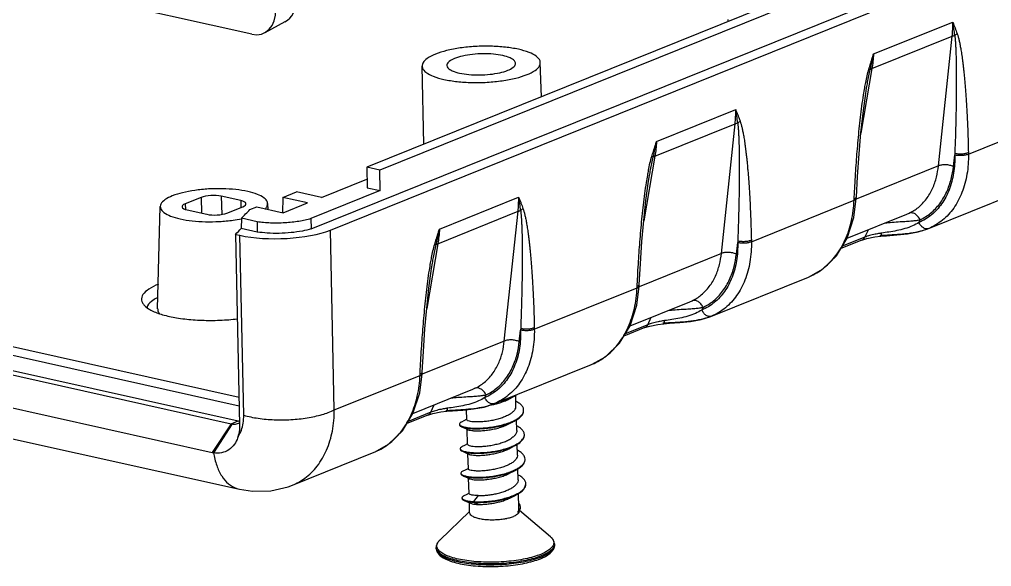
# Model space of a CAD drawing. Header units: millimetres. Extents: x 2827 to 3145, y 1044 to 1251.
# Drawn here: x 2980.62 to 3020.41, y 1043.85 to 1066.26 of the extents above; entities that cross this region are included whole.
import ezdxf

# ---------------------------------------------------------------- set-up
doc = ezdxf.new("R2010")
doc.units = ezdxf.units.MM

# ---------------------------------------------------------------- blocks, each defined once
blk = doc.blocks.new('A$C31B311B6')
at = {"color": 7, "linetype": 'Continuous'}
for p, q in [((104.722, 38.056), (56.464, 18.58)), ((53.886, 15.711), (108.61, 37.797)), ((54.773, 15.656), (109.042, 37.558)), ((105.325, 37.921), (57.067, 18.445)), ((51.121, 24.766), (4.445, 35.178)), ((52.66, 25.34), (51.718, 24.838)), ((80.038, 23.851), (83.722, 25.338)), ((79.963, 23.169), (83.697, 24.676)), ((83.055, 18.638), (83.697, 24.676)), ((59.127, 19.655), (59.041, 23.288)), ((64.594, 21.861), (64.538, 23.449)), ((79.963, 23.169), (79.447, 20.158)), ((69.943, 19.777), (73.626, 21.263)), ((84.451, 19.187), (89.231, 21.117)), ((69.867, 19.095), (73.601, 20.602)), ((72.959, 14.564), (73.601, 20.602)), ((69.867, 19.095), (69.351, 16.084)), ((83.752, 18.611), (83.814, 19.153)), ((84.449, 19.258), (84.451, 19.187)), ((56.464, 18.58), (56.479, 17.628)), ((57.067, 18.445), (56.464, 18.58)), ((83.055, 18.638), (79.232, 17.096)), ((57.096, 17.49), (57.067, 18.445)), ((54.355, 17.172), (56.473, 18.027)), ((7.744, 17.42), (50.526, 7.877)), ((49.694, 17.231), (49.721, 16.386)), ((50.603, 17.028), (49.694, 17.231)), ((52.56, 17.177), (53.191, 17.432)), ((54.355, 17.172), (53.191, 17.432)), ((57.096, 17.49), (53.869, 16.188)), ((56.479, 17.628), (57.096, 17.49)), ((59.847, 15.702), (63.531, 17.189)), ((79.139, 17.115), (79.143, 17.199)), ((79.236, 17.121), (79.239, 17.194)), ((82.563, 15.711), (87.105, 17.544)), ((50.535, 7.461), (7.083, 17.153)), ((46.739, 11.987), (46.861, 16.751)), ((48.76, 17.176), (48.021, 16.878)), ((48.021, 16.878), (48.035, 16.62)), ((48.76, 17.176), (48.783, 16.445)), ((49.959, 16.446), (50.698, 16.744)), ((50.603, 17.028), (50.604, 16.706)), ((51.031, 16.609), (51.346, 16.736)), ((51.346, 16.736), (52.571, 16.463)), ((51.882, 16.617), (51.858, 16.897)), ((52.56, 17.177), (52.549, 16.464)), ((53.707, 16.922), (52.56, 17.177)), ((52.571, 16.463), (53.707, 16.922)), ((74.355, 15.113), (79.135, 17.042)), ((79.122, 16.233), (79.236, 17.121)), ((79.135, 17.042), (79.139, 17.115)), ((5.721, 16.555), (50.159, 6.643)), ((6.049, 16.687), (50.486, 6.775)), ((48.117, 16.594), (49.025, 16.392)), ((59.772, 15.021), (63.506, 16.528)), ((62.864, 10.49), (63.506, 16.528)), ((78.807, 15.274), (81.586, 16.395)), ((81.586, 16.395), (81.691, 16.441)), ((50.633, 16.205), (50.631, 15.731)), ((51.365, 16.042), (50.633, 16.205)), ((51.365, 16.042), (51.376, 15.565)), ((53.869, 16.188), (53.886, 15.711)), ((82.147, 16.007), (82.206, 16.134)), ((50.359, 15.456), (50.554, 6.589)), ((50.359, 15.456), (50.56, 15.411)), ((50.744, 7.039), (50.56, 15.411)), ((51.376, 15.565), (50.631, 15.731)), ((54.957, 7.284), (54.773, 15.656)), ((79.637, 15.327), (79.797, 15.673)), ((80.367, 15.371), (80.645, 15.394)), ((82.602, 15.727), (82.566, 15.712)), ((4.778, 15.231), (49.277, 5.305)), ((59.772, 15.021), (59.256, 12.009)), ((73.657, 14.536), (73.719, 15.079)), ((74.354, 15.184), (74.355, 15.113)), ((79.497, 15.192), (78.517, 14.796)), ((79.637, 15.327), (78.581, 14.901)), ((79.497, 15.192), (79.727, 15.266)), ((79.727, 15.266), (80.102, 15.34)), ((80.102, 15.34), (80.367, 15.371)), ((80.367, 15.371), (80.367, 15.371)), ((72.959, 14.564), (69.137, 13.021)), ((5.909, 13.547), (50.543, 3.591)), ((69.043, 13.04), (69.047, 13.125)), ((69.14, 13.047), (69.144, 13.12)), ((72.467, 11.637), (77.009, 13.47)), ((77.005, 13.468), (77.05, 13.487)), ((64.26, 11.039), (69.04, 12.968)), ((69.026, 12.158), (69.14, 13.047)), ((69.04, 12.968), (69.043, 13.04)), ((68.712, 11.199), (71.491, 12.321)), ((71.491, 12.321), (71.596, 12.367)), ((72.052, 11.933), (72.111, 12.06)), ((69.542, 11.253), (69.702, 11.599)), ((70.271, 11.297), (70.549, 11.32)), ((72.507, 11.653), (72.47, 11.638)), ((63.561, 10.462), (63.623, 11.005)), ((64.258, 11.109), (64.26, 11.039)), ((69.402, 11.117), (68.422, 10.722)), ((69.542, 11.253), (68.485, 10.827)), ((69.402, 11.117), (69.632, 11.191)), ((69.632, 11.191), (70.007, 11.266)), ((70.007, 11.266), (70.271, 11.297)), ((70.271, 11.297), (70.271, 11.297)), ((62.864, 10.49), (59.041, 8.947)), ((58.948, 8.966), (58.951, 9.05)), ((59.045, 8.972), (59.048, 9.045)), ((62.372, 7.562), (66.914, 9.395)), ((66.909, 9.394), (66.954, 9.412)), ((54.957, 7.284), (58.944, 8.894)), ((58.931, 8.084), (59.045, 8.972)), ((58.944, 8.894), (58.948, 8.966)), ((58.616, 7.125), (61.395, 8.247)), ((61.395, 8.247), (61.5, 8.292)), ((61.956, 7.859), (62.015, 7.985)), ((63.407, 7.463), (63.393, 7.966)), ((59.446, 7.179), (59.606, 7.525)), ((60.176, 7.223), (60.454, 7.245)), ((61.125, 6.825), (61.111, 7.298)), ((62.411, 7.579), (62.375, 7.564)), ((59.306, 7.043), (58.326, 6.647)), ((59.446, 7.179), (58.39, 6.752)), ((59.306, 7.043), (59.536, 7.117)), ((59.536, 7.117), (59.911, 7.191)), ((59.911, 7.191), (60.175, 7.223)), ((60.175, 7.223), (60.176, 7.223)), ((63.33, 6.768), (63.365, 6.786)), ((63.441, 6.321), (63.426, 6.825)), ((50.159, 6.643), (49.277, 5.305)), ((50.207, 6.634), (49.344, 5.292)), ((50.159, 6.643), (50.486, 6.775)), ((60.781, 6.622), (60.782, 6.594)), ((61.159, 5.683), (61.138, 6.387)), ((50.486, 6.056), (50.461, 5.978)), ((60.814, 5.481), (60.815, 5.452)), ((63.474, 5.18), (63.46, 5.68)), ((53.005, 3.782), (56.818, 5.321)), ((56.814, 5.319), (56.859, 5.338)), ((61.192, 4.541), (61.171, 5.245)), ((63.508, 4.038), (63.493, 4.539)), ((60.848, 4.339), (60.849, 4.31)), ((60.959, 4.239), (60.976, 4.234)), ((61.226, 3.393), (61.205, 4.103)), ((60.893, 3.192), (60.894, 3.164)), ((61.645, 3.3), (61.43, 3.019)), ((63.546, 2.735), (63.527, 3.4)), ((61.252, 2.496), (61.238, 2.964)), ((61.43, 3.019), (61.431, 2.99)), ((61.431, 2.99), (61.657, 2.887)), ((59.863, 1.229), (61.251, 2.555)), ((63.498, 2.54), (63.499, 2.511)), ((65.012, 1.38), (63.571, 2.604)), ((65.198, 0.994), (65.196, 1.049)), ((59.7, 0.832), (59.699, 0.888))]:
    blk.add_line(p, q, dxfattribs=at)
for points in [[(79.239, 17.194), (79.291, 18.156), (79.364, 19.203), (79.449, 20.178), (79.548, 21.101), (79.672, 22.011), (79.714, 22.266)], [(69.144, 13.12), (69.195, 14.082), (69.268, 15.129), (69.353, 16.103), (69.453, 17.026), (69.577, 17.937), (69.619, 18.192)], [(77.05, 13.487), (77.666, 13.836), (78.314, 14.462), (78.807, 15.274), (79.122, 16.233)], [(80.645, 15.394), (81.128, 15.429), (81.623, 15.479), (82.115, 15.569), (82.564, 15.711)], [(59.048, 9.045), (59.1, 10.007), (59.172, 11.055), (59.257, 12.029), (59.357, 12.952), (59.481, 13.862), (59.523, 14.118)], [(66.954, 9.412), (67.571, 9.762), (68.218, 10.388), (68.712, 11.199), (69.026, 12.158)], [(70.549, 11.32), (71.032, 11.354), (71.527, 11.405), (72.019, 11.495), (72.468, 11.637)], [(56.859, 5.338), (57.475, 5.687), (58.123, 6.313), (58.616, 7.125), (58.931, 8.084)], [(63.011, 7.763), (63.199, 7.86), (63.297, 7.91)], [(60.454, 7.245), (60.937, 7.28), (61.432, 7.331), (61.924, 7.42), (62.372, 7.563)], [(61.124, 6.85), (60.976, 6.774), (60.874, 6.721)], [(60.88, 6.5), (61.102, 6.403), (61.185, 6.366)], [(63.044, 6.621), (63.233, 6.718), (63.33, 6.768)], [(61.158, 5.708), (61.01, 5.632), (60.907, 5.58)], [(63.078, 5.48), (63.266, 5.577), (63.364, 5.626)], [(60.914, 5.359), (61.136, 5.261), (61.219, 5.224)], [(61.191, 4.566), (61.043, 4.49), (60.941, 4.438)], [(60.947, 4.217), (61.17, 4.119), (61.252, 4.082)], [(63.111, 4.338), (63.3, 4.435), (63.397, 4.484)], [(50.544, 3.591), (51.157, 3.499), (51.998, 3.52), (52.805, 3.707), (53.005, 3.782)], [(61.225, 3.413), (61.083, 3.339), (60.98, 3.286)], [(63.145, 3.196), (63.334, 3.293), (63.431, 3.343)], [(60.99, 3.073), (61.213, 2.976), (61.291, 2.941)]]:
    blk.add_lwpolyline(points, dxfattribs=at)
for centre, radius, start, end in [((74.823, 23.705), 9.048, 6.3998, 10.3675), ((67.086, 26.219), 13.167, 346.4242, 349.618), ((64.727, 19.631), 9.048, 6.3998, 10.3675), ((56.991, 22.144), 13.167, 346.4242, 349.618), ((54.632, 15.556), 9.048, 6.3998, 10.3675), ((4.373, 62.116), 65.175, 315.21711, 315.7152), ((4.68, 60.673), 64.274, 315.29118, 315.63584), ((46.895, 18.07), 13.167, 346.4242, 349.618), ((81.189, 10.246), 5.325, 99.3982, 101.6739), ((81.297, 9.613), 5.967, 99.1978, 99.4343), ((81.236, 3.781), 11.645, 94.2897, 94.4227), ((81.346, 9.307), 6.277, 98.5291, 99.194), ((81.332, 2.5), 12.93, 94.0307, 94.2872), ((75.862, 16.224), 2.986, 308.3508, 309.0955), ((71.093, 6.171), 5.325, 99.3982, 101.6739), ((71.202, 5.539), 5.967, 99.1978, 99.4343), ((71.141, -0.294), 11.645, 94.2897, 94.4227), ((71.251, 5.233), 6.277, 98.5291, 99.194), ((71.236, -1.574), 12.93, 94.0307, 94.2872), ((65.767, 12.15), 2.986, 308.3508, 309.0955), ((60.998, 2.097), 5.325, 99.3982, 101.6739), ((61.106, 1.465), 5.967, 99.1978, 99.4343), ((61.045, -4.368), 11.645, 94.2897, 94.4227), ((61.155, 1.159), 6.277, 98.5291, 99.194), ((61.141, -5.649), 12.93, 94.0307, 94.2872), ((61.537, 11.33), 3.876, 280.4738, 281.5003), ((61.56, 11.221), 3.766, 281.4975, 282.5396), ((63.471, 7.274), 0.292, 355.8714, 1.3973), ((62.478, 8.131), 1.229, 300.5551, 303.341), ((62.485, 8.455), 1.861, 296.6291, 297.8279), ((62.515, 8.398), 1.796, 297.8331, 298.1865), ((62.534, 8.336), 1.758, 298.1851, 298.6613), ((50.305, 7.297), 0.671, 257.4215, 261.6064), ((50.301, 7.172), 0.545, 281.4876, 292.0013), ((50.3, 7.175), 0.548, 291.9853, 297.4417), ((61.123, 7.092), 0.613, 243.8632, 247.6216), ((49.122, 6.463), 1.424, 343.4022, 347.7404), ((63.514, 6.13), 0.282, 350.9156, 1.9216), ((55.671, 8.075), 2.986, 308.3508, 309.0958), ((49.558, 6.563), 1.289, 257.4145, 260.4488), ((61.282, 6.33), 1.013, 248.5694, 249.1327), ((63.57, 4.989), 0.26, 355.9152, 2.032), ((63.589, 3.849), 0.275, 355.6089, 1.4027), ((62.528, 5.148), 1.992, 296.3632, 296.5154), ((61.22, 3.635), 0.58, 243.635, 247.7099), ((63.191, 2.725), 0.355, 347.652, 1.702), ((63.376, 2.77), 0.237, 353.6217, 1.9441), ((63.061, 2.766), 0.492, 332.6117, 337.213), ((63.086, 2.931), 0.588, 314.5771, 316.7069), ((63.196, 2.86), 0.44, 320.0188, 324.3106), ((63.214, 2.819), 0.418, 322.8854, 324.3592), ((63.241, 2.828), 0.384, 324.3213, 328.7303), ((62.452, 4.815), 2.627, 281.0316, 281.24), ((62.468, 4.736), 2.547, 281.2376, 281.9131), ((63.456, 3.227), 3.008, 290.7836, 291.9716), ((63.524, 2.886), 2.721, 291.9599, 293.4115)]:
    blk.add_arc(centre, radius, start, end, dxfattribs=at)
for centre, major_axis, ratio, start_param, end_param in [((52.018, 26.697), (-0.566, 1.393), 0.731207, -3.06622, -2.042207), ((51.076, 26.196), (-0.566, 1.393), 0.731207, 2.672921, 4.240978), ((49.275, 17.061), (0.664, 0.02), 0.306642, 0.878854, 2.449346), ((48.537, 16.763), (0.664, 0.02), 0.306458, 2.449582, 4.020074), ((50.183, 16.859), (0.664, 0.02), 0.306458, 5.591175, 7.161667), ((49.444, 16.561), (0.664, 0.02), 0.306642, -2.262739, -0.692247), ((52.449, 16.178), (2.999, 0.088), 0.307376, -2.261248, -0.693191), ((50.457, 7.726), (-0.376, 0.926), 0.732286, -3.610626, -3.527433)]:
    blk.add_ellipse(centre, major_axis=major_axis, ratio=ratio, start_param=start_param, end_param=end_param, dxfattribs=at)
for points, start_tangent, end_tangent in [([(73.263, 25.458), (73.272, 25.364)], (-0.042626, -0.999091), (0.250383, -0.968147)), ([(83.697, 24.676), (83.72, 24.999), (83.723, 25.338)], (0.102399, 0.994743), (-0.023364, 0.999727)), ([(83.722, 25.338), (83.777, 25.195), (83.83, 25.059), (83.879, 24.93), (83.924, 24.808)], (0.362154, -0.932118), (0.345355, -0.938472)), ([(83.697, 24.676), (83.751, 24.697), (83.814, 24.714)], (0.905388, 0.424584), (0.979463, 0.201624)), ([(83.924, 24.808), (83.892, 24.774), (83.855, 24.743), (83.814, 24.714)], (-0.66234, -0.749203), (-0.835007, -0.550239)), ([(83.814, 24.714), (83.821, 24.657), (83.827, 24.597), (83.834, 24.532), (83.84, 24.459), (83.845, 24.38), (83.851, 24.293), (83.856, 24.2), (83.861, 24.099), (83.866, 23.99), (83.87, 23.87), (83.874, 23.741), (83.878, 23.599), (83.881, 23.444), (83.884, 23.279), (83.886, 23.102), (83.888, 22.912), (83.888, 22.708), (83.888, 22.486), (83.887, 22.246), (83.885, 21.986), (83.882, 21.7), (83.877, 21.383), (83.871, 21.027), (83.861, 20.629), (83.85, 20.196), (83.835, 19.729), (83.817, 19.222)], (0.130949, -0.991389), (-0.037815, -0.999285)), ([(83.924, 24.808), (83.943, 24.753), (83.961, 24.695), (83.979, 24.632), (83.998, 24.562), (84.017, 24.483), (84.036, 24.398), (84.055, 24.306), (84.074, 24.206), (84.094, 24.098), (84.113, 23.979), (84.133, 23.85), (84.154, 23.708), (84.175, 23.553), (84.196, 23.387), (84.217, 23.209), (84.237, 23.018), (84.258, 22.811), (84.279, 22.587), (84.3, 22.345), (84.321, 22.08), (84.341, 21.79), (84.362, 21.467), (84.383, 21.105), (84.402, 20.698), (84.421, 20.256), (84.436, 19.778), (84.449, 19.258)], (0.34539, -0.938459), (0.020345, -0.999793)), ([(64.535, 23.449), (64.524, 23.526), (64.358, 23.736), (64.017, 23.92), (63.525, 24.067), (62.914, 24.166), (62.226, 24.211), (61.509, 24.198), (60.811, 24.129), (60.179, 24.007), (59.657, 23.842)], (-0.005836, 0.999983), (-0.927327, -0.374251)), ([(59.657, 23.842), (59.281, 23.645), (59.076, 23.429), (59.044, 23.287)], (-0.927327, -0.374251), (-0.003086, -0.999995)), ([(60.549, 23.644), (60.298, 23.504), (60.193, 23.351), (60.192, 23.32)], (-0.927327, -0.374251), (0.091271, -0.995826)), ([(63.387, 23.413), (63.335, 23.534), (63.133, 23.669), (62.799, 23.774), (62.366, 23.84), (61.877, 23.859), (61.379, 23.83), (60.922, 23.756), (60.549, 23.644)], (-0.091271, 0.995826), (-0.927327, -0.374251)), ([(79.82, 23.151), (79.858, 23.275), (79.898, 23.407), (79.942, 23.546), (79.989, 23.695), (80.038, 23.851)], (0.291498, 0.956571), (0.301851, 0.953355)), ([(80.038, 23.851), (80.01, 23.502), (79.963, 23.169)], (-0.049955, -0.998751), (-0.171926, -0.98511)), ([(59.044, 23.287), (59.055, 23.208), (59.221, 22.998), (59.562, 22.814), (60.054, 22.667), (60.665, 22.567), (61.353, 22.523), (62.07, 22.535), (62.768, 22.605), (63.4, 22.726), (63.922, 22.891)], (-0.003086, -0.999995), (0.927327, 0.374251)), ([(60.192, 23.32), (60.244, 23.2), (60.446, 23.065), (60.78, 22.959), (61.213, 22.894), (61.702, 22.875), (62.2, 22.904), (62.657, 22.978), (63.03, 23.09)], (0.091271, -0.995826), (0.927327, 0.374251)), ([(63.03, 23.09), (63.281, 23.23), (63.387, 23.382), (63.387, 23.413)], (0.927327, 0.374251), (-0.091271, 0.995826)), ([(63.922, 22.891), (64.298, 23.089), (64.504, 23.305), (64.535, 23.449)], (0.927327, 0.374251), (-0.005836, 0.999983)), ([(79.628, 22.282), (79.672, 22.521), (79.82, 23.151)], (0.17581, 0.984424), (0.306835, 0.951763)), ([(79.714, 22.266), (79.762, 22.535), (79.885, 23.128)], (0.169538, 0.985524), (0.243673, 0.969857)), ([(79.82, 23.151), (79.847, 23.142), (79.869, 23.134), (79.885, 23.128)], (0.947183, -0.320694), (0.930922, -0.365218)), ([(79.885, 23.128), (79.919, 23.151), (79.963, 23.169)], (0.754202, 0.656643), (0.947658, 0.319288)), ([(79.143, 17.199), (79.169, 17.718), (79.203, 18.281), (79.239, 18.807), (79.278, 19.31), (79.323, 19.834), (79.375, 20.37), (79.433, 20.905), (79.497, 21.425), (79.571, 21.944), (79.628, 22.282)], (0.047574, 0.998868), (0.17581, 0.984424)), ([(73.601, 20.602), (73.624, 20.925), (73.627, 21.264)], (0.102399, 0.994743), (-0.023364, 0.999727)), ([(73.626, 21.263), (73.682, 21.12), (73.734, 20.984), (73.783, 20.855), (73.829, 20.733)], (0.362154, -0.932118), (0.345355, -0.938472)), ([(73.601, 20.602), (73.656, 20.623), (73.718, 20.639)], (0.905388, 0.424584), (0.979463, 0.201624)), ([(73.829, 20.733), (73.796, 20.7), (73.759, 20.669), (73.718, 20.639)], (-0.66234, -0.749203), (-0.835007, -0.550239)), ([(73.718, 20.639), (73.726, 20.582), (73.732, 20.522), (73.738, 20.457), (73.744, 20.385), (73.75, 20.305), (73.755, 20.219), (73.761, 20.126), (73.766, 20.025), (73.77, 19.915), (73.775, 19.796), (73.779, 19.666), (73.783, 19.524), (73.786, 19.37), (73.788, 19.204), (73.791, 19.028), (73.792, 18.838), (73.793, 18.633), (73.793, 18.412), (73.792, 18.172), (73.79, 17.911), (73.787, 17.626), (73.782, 17.308), (73.775, 16.952), (73.766, 16.554), (73.754, 16.121), (73.74, 15.655), (73.722, 15.148)], (0.130949, -0.991389), (-0.037815, -0.999285)), ([(73.829, 20.733), (73.848, 20.679), (73.866, 20.621), (73.884, 20.558), (73.902, 20.487), (73.921, 20.409), (73.94, 20.324), (73.959, 20.232), (73.979, 20.132), (73.998, 20.023), (74.018, 19.905), (74.038, 19.776), (74.059, 19.634), (74.079, 19.479), (74.1, 19.313), (74.121, 19.135), (74.142, 18.944), (74.163, 18.737), (74.183, 18.513), (74.204, 18.27), (74.225, 18.006), (74.246, 17.716), (74.266, 17.393), (74.287, 17.03), (74.307, 16.624), (74.325, 16.181), (74.341, 15.703), (74.354, 15.184)], (0.34539, -0.938459), (0.020345, -0.999793)), ([(69.724, 19.077), (69.762, 19.201), (69.803, 19.332), (69.847, 19.472), (69.893, 19.62), (69.943, 19.777)], (0.291498, 0.956571), (0.301851, 0.953355)), ([(69.942, 19.776), (69.915, 19.428), (69.867, 19.095)], (-0.049955, -0.998751), (-0.171926, -0.98511)), ([(69.532, 18.207), (69.576, 18.446), (69.724, 19.077)], (0.17581, 0.984424), (0.306835, 0.951763)), ([(69.619, 18.191), (69.666, 18.46), (69.79, 19.054)], (0.169538, 0.985524), (0.243673, 0.969857)), ([(69.724, 19.077), (69.751, 19.068), (69.773, 19.06), (69.79, 19.054)], (0.947183, -0.320694), (0.930922, -0.365218)), ([(69.79, 19.054), (69.823, 19.076), (69.867, 19.095)], (0.754202, 0.656643), (0.947658, 0.319288)), ([(83.814, 19.153), (83.761, 18.303), (83.552, 17.532), (83.203, 16.874), (82.728, 16.359), (82.147, 16.007)], (0.020179, -0.999796), (-0.921153, -0.389202)), ([(84.451, 19.187), (84.383, 18.251), (84.152, 17.404), (83.765, 16.681), (83.242, 16.114), (82.602, 15.727)], (0.017226, -0.999852), (-0.921196, -0.3891)), ([(83.817, 19.222), (83.816, 19.199), (83.815, 19.176), (83.814, 19.153)], (-0.102137, -0.99477), (-0.105694, -0.994399)), ([(84.449, 19.258), (84.314, 19.214), (84.147, 19.192), (83.972, 19.195), (83.817, 19.222)], (-0.902334, -0.431037), (-0.961652, 0.274273)), ([(84.451, 19.187), (84.316, 19.143), (84.148, 19.12), (83.974, 19.123), (83.819, 19.151)], (-0.902334, -0.431037), (-0.961652, 0.274273)), ([(81.691, 16.441), (82.123, 16.713), (82.495, 17.104), (82.782, 17.591), (82.966, 18.123), (83.055, 18.638)], (0.905343, 0.424681), (0.101578, 0.994828)), ([(82.206, 16.134), (82.693, 16.441), (83.115, 16.882), (83.44, 17.432), (83.65, 18.032), (83.752, 18.611)], (0.905403, 0.424552), (0.105722, 0.994396)), ([(83.752, 18.611), (83.582, 18.667), (83.39, 18.692), (83.205, 18.682), (83.055, 18.638)], (-0.909026, 0.416739), (-0.905388, -0.424584)), ([(69.047, 13.125), (69.074, 13.644), (69.107, 14.207), (69.143, 14.733), (69.182, 15.236), (69.227, 15.76), (69.279, 16.296), (69.337, 16.831), (69.402, 17.351), (69.475, 17.869), (69.532, 18.207)], (0.047574, 0.998868), (0.17581, 0.984424)), ([(47.422, 17.244), (47.079, 17.064), (46.892, 16.867), (46.864, 16.75)], (-0.927327, -0.374251), (-0.042605, -0.999092)), ([(51.855, 16.898), (51.846, 16.956), (51.695, 17.146), (51.385, 17.314), (50.937, 17.448), (50.382, 17.538), (49.757, 17.579), (49.105, 17.567), (48.47, 17.504), (47.896, 17.394), (47.422, 17.244)], (-0.046785, 0.998905), (-0.927327, -0.374251)), ([(63.506, 16.528), (63.528, 16.851), (63.532, 17.189)], (0.102399, 0.994743), (-0.023364, 0.999727)), ([(63.531, 17.189), (63.586, 17.046), (63.639, 16.91), (63.688, 16.781), (63.733, 16.659)], (0.362154, -0.932118), (0.345355, -0.938472)), ([(79.22, 17.158), (79.237, 17.194)], (0.628774, 0.777588), (0.143964, 0.989583)), ([(46.864, 16.75), (46.874, 16.667), (47.025, 16.476), (47.334, 16.308), (47.782, 16.175), (48.338, 16.084), (48.963, 16.044), (49.615, 16.055), (50.25, 16.118), (50.637, 16.186)], (-0.042605, -0.999092), (0.978783, 0.204901)), ([(51.741, 16.638), (51.827, 16.755), (51.855, 16.898)], (0.722926, 0.690925), (-0.046785, 0.998905)), ([(77.745, 13.907), (78.285, 14.469), (78.722, 15.212), (79.009, 16.082), (79.135, 17.042)], (0.776101, 0.630609), (0.043432, 0.999056)), ([(79.135, 17.042), (79.217, 17.085), (79.234, 17.121)], (0.94982, 0.312797), (0.143561, 0.989642)), ([(79.139, 17.115), (79.22, 17.158)], (0.94982, 0.312797), (0.628774, 0.777588)), ([(63.506, 16.528), (63.56, 16.549), (63.623, 16.565)], (0.905388, 0.424584), (0.979463, 0.201624)), ([(63.733, 16.659), (63.701, 16.626), (63.664, 16.594), (63.623, 16.565)], (-0.66234, -0.749203), (-0.835007, -0.550239)), ([(63.623, 16.565), (63.63, 16.508), (63.636, 16.448), (63.643, 16.383), (63.649, 16.311), (63.654, 16.231), (63.66, 16.144), (63.665, 16.051), (63.67, 15.95), (63.675, 15.841), (63.679, 15.722), (63.683, 15.592), (63.687, 15.45), (63.69, 15.295), (63.693, 15.13), (63.695, 14.953), (63.696, 14.763), (63.697, 14.559), (63.697, 14.337), (63.696, 14.097), (63.694, 13.837), (63.691, 13.551), (63.686, 13.234), (63.679, 12.878), (63.67, 12.48), (63.659, 12.047), (63.644, 11.58), (63.626, 11.074)], (0.130949, -0.991389), (-0.037815, -0.999285)), ([(63.733, 16.659), (63.752, 16.604), (63.77, 16.547), (63.788, 16.483), (63.807, 16.413), (63.826, 16.335), (63.845, 16.25), (63.864, 16.158), (63.883, 16.058), (63.902, 15.949), (63.922, 15.831), (63.942, 15.701), (63.963, 15.559), (63.984, 15.404), (64.005, 15.238), (64.026, 15.06), (64.046, 14.869), (64.067, 14.663), (64.088, 14.439), (64.109, 14.196), (64.129, 13.932), (64.15, 13.641), (64.171, 13.319), (64.191, 12.956), (64.211, 12.55), (64.23, 12.107), (64.245, 11.629), (64.258, 11.109)], (0.34539, -0.938459), (0.020345, -0.999793)), ([(82.206, 16.134), (82.104, 16.292), (81.971, 16.405), (81.826, 16.457), (81.691, 16.441)], (-0.428544, 0.903521), (-0.926816, -0.375516)), ([(53.869, 16.188), (53.602, 16.118), (53.306, 16.061), (52.989, 16.018), (52.659, 15.991), (52.323, 15.979), (51.99, 15.984), (51.668, 16.005), (51.365, 16.042)], (-0.957388, -0.288803), (-0.988698, 0.149918)), ([(82.147, 16.007), (81.852, 15.851), (81.496, 15.721), (81.119, 15.628), (80.753, 15.565), (80.415, 15.514)], (-0.849705, -0.527259), (-0.988931, -0.148379)), ([(80.573, 15.988), (80.9, 16.022), (81.27, 16.047), (81.577, 16.067), (81.828, 16.086), (82.035, 16.108), (82.206, 16.134)], (0.992058, 0.12578), (0.985036, 0.172349)), ([(82.354, 15.762), (82.237, 15.864), (82.148, 16.007)], (-0.851272, 0.524724), (-0.410468, 0.911875)), ([(53.886, 15.711), (53.472, 15.61), (52.949, 15.536), (52.393, 15.503), (51.841, 15.516), (51.376, 15.565)], (-0.957365, -0.288882), (-0.988689, 0.149982)), ([(59.629, 15.003), (59.666, 15.126), (59.707, 15.258), (59.751, 15.398), (59.798, 15.546), (59.847, 15.702)], (0.291498, 0.956571), (0.301851, 0.953355)), ([(59.847, 15.702), (59.819, 15.354), (59.772, 15.021)], (-0.049955, -0.998751), (-0.171926, -0.98511)), ([(80.111, 15.461), (79.85, 15.397), (79.637, 15.327)], (-0.979185, -0.202969), (-0.931242, -0.364402)), ([(80.367, 15.373), (80.371, 15.373), (80.39, 15.392)], (0.993908, -0.110217), (0.407062, 0.9134)), ([(80.39, 15.392), (80.398, 15.416)], (0.407062, 0.9134), (0.268826, 0.963189)), ([(80.398, 15.416), (80.415, 15.514)], (0.268826, 0.963189), (0.089101, 0.996023)), ([(82.564, 15.712), (82.224, 15.599), (81.762, 15.505), (81.267, 15.451), (80.784, 15.42), (80.423, 15.398)], (-0.927351, -0.374193), (-0.997523, -0.070347)), ([(82.482, 15.714), (82.354, 15.762)], (-0.991463, 0.130391), (-0.851272, 0.524724)), ([(82.602, 15.727), (82.482, 15.714)], (-0.927185, -0.374604), (-0.991463, 0.130391)), ([(59.437, 14.133), (59.481, 14.372), (59.629, 15.003)], (0.17581, 0.984424), (0.306835, 0.951763)), ([(59.523, 14.117), (59.571, 14.386), (59.694, 14.979)], (0.169538, 0.985524), (0.243673, 0.969857)), ([(59.629, 15.003), (59.656, 14.993), (59.678, 14.986), (59.694, 14.979)], (0.947183, -0.320694), (0.930922, -0.365218)), ([(59.694, 14.979), (59.728, 15.002), (59.772, 15.021)], (0.754202, 0.656643), (0.947658, 0.319288)), ([(73.719, 15.079), (73.665, 14.229), (73.457, 13.458), (73.107, 12.8), (72.632, 12.284), (72.052, 11.933)], (0.020179, -0.999796), (-0.921153, -0.389202)), ([(74.355, 15.113), (74.288, 14.177), (74.056, 13.329), (73.67, 12.607), (73.146, 12.04), (72.507, 11.653)], (0.017226, -0.999852), (-0.921196, -0.3891)), ([(73.722, 15.148), (73.721, 15.125), (73.72, 15.101), (73.719, 15.079)], (-0.102137, -0.99477), (-0.105694, -0.994399)), ([(74.354, 15.184), (74.219, 15.139), (74.051, 15.117), (73.877, 15.12), (73.722, 15.148)], (-0.902334, -0.431037), (-0.961652, 0.274273)), ([(74.355, 15.113), (74.22, 15.068), (74.053, 15.046), (73.878, 15.049), (73.723, 15.077)], (-0.902334, -0.431037), (-0.961652, 0.274273)), ([(79.497, 15.192), (79.563, 15.231), (79.637, 15.327)], (0.925929, 0.377698), (0.442041, 0.896995)), ([(71.596, 12.367), (72.027, 12.639), (72.4, 13.03), (72.686, 13.516), (72.87, 14.049), (72.959, 14.564)], (0.905343, 0.424681), (0.101578, 0.994828)), ([(72.111, 12.06), (72.597, 12.367), (73.019, 12.808), (73.344, 13.357), (73.554, 13.957), (73.657, 14.536)], (0.905403, 0.424552), (0.105722, 0.994396)), ([(73.657, 14.536), (73.486, 14.592), (73.294, 14.617), (73.109, 14.607), (72.959, 14.564)], (-0.909026, 0.416739), (-0.905388, -0.424584)), ([(58.951, 9.05), (58.978, 9.57), (59.012, 10.132), (59.048, 10.658), (59.087, 11.161), (59.132, 11.685), (59.183, 12.222), (59.242, 12.757), (59.306, 13.276), (59.38, 13.795), (59.437, 14.133)], (0.047574, 0.998868), (0.17581, 0.984424)), ([(77.047, 13.485), (77.715, 13.882)], (0.921434, 0.388534), (0.784232, 0.620468)), ([(46.772, 13.135), (46.323, 12.904), (46.056, 12.651), (45.99, 12.392), (46.032, 12.267)], (-0.927327, -0.374251), (0.476955, -0.878928)), ([(69.125, 13.084), (69.141, 13.12)], (0.628774, 0.777588), (0.143964, 0.989583)), ([(67.65, 9.832), (68.19, 10.395), (68.626, 11.138), (68.914, 12.008), (69.04, 12.968)], (0.776101, 0.630609), (0.043432, 0.999056)), ([(69.04, 12.967), (69.121, 13.011), (69.138, 13.047)], (0.94982, 0.312797), (0.143561, 0.989642)), ([(69.043, 13.04), (69.125, 13.084)], (0.94982, 0.312797), (0.628774, 0.777588)), ([(46.032, 12.267), (46.127, 12.139), (46.377, 11.954)], (0.476955, -0.878928), (0.874983, -0.484153)), ([(46.746, 12.519), (46.52, 12.384), (46.275, 12.127), (46.248, 12.047)], (-0.889949, -0.456061), (-0.220273, -0.975438)), ([(72.111, 12.06), (72.008, 12.217), (71.875, 12.33), (71.731, 12.383), (71.596, 12.367)], (-0.428544, 0.903521), (-0.926816, -0.375516)), ([(46.377, 11.954), (46.458, 11.911)], (0.874983, -0.484153), (0.896817, -0.442402)), ([(46.458, 11.911), (46.968, 11.717)], (0.896817, -0.442402), (0.959664, -0.28115)), ([(46.743, 11.987), (46.753, 11.894), (46.848, 11.745)], (-0.042605, -0.999092), (0.708777, -0.705433)), ([(72.052, 11.933), (71.756, 11.777), (71.401, 11.646), (71.023, 11.554), (70.657, 11.49), (70.32, 11.44)], (-0.849705, -0.527259), (-0.988931, -0.148379)), ([(70.477, 11.914), (70.804, 11.947), (71.175, 11.973), (71.482, 11.992), (71.733, 12.012), (71.94, 12.034), (72.111, 12.06)], (0.992058, 0.12578), (0.985036, 0.172349)), ([(72.258, 11.687), (72.141, 11.79), (72.052, 11.933)], (-0.851272, 0.524724), (-0.410468, 0.911875)), ([(46.968, 11.717), (47.619, 11.572), (48.385, 11.482), (49.208, 11.452), (50.053, 11.486), (50.446, 11.523)], (0.959664, -0.28115), (0.993538, 0.113503)), ([(70.016, 11.386), (69.754, 11.323), (69.542, 11.253)], (-0.979185, -0.202969), (-0.931242, -0.364402)), ([(70.271, 11.298), (70.276, 11.298), (70.295, 11.318)], (0.993908, -0.110217), (0.407062, 0.9134)), ([(70.295, 11.318), (70.303, 11.341)], (0.407062, 0.9134), (0.268826, 0.963189)), ([(70.303, 11.341), (70.32, 11.44)], (0.268826, 0.963189), (0.089101, 0.996023)), ([(72.469, 11.637), (72.129, 11.525), (71.666, 11.431), (71.171, 11.377), (70.689, 11.346), (70.327, 11.323)], (-0.927351, -0.374193), (-0.997523, -0.070347)), ([(72.386, 11.639), (72.258, 11.687)], (-0.991463, 0.130391), (-0.851272, 0.524724)), ([(72.507, 11.653), (72.386, 11.639)], (-0.927185, -0.374604), (-0.991463, 0.130391)), ([(63.623, 11.005), (63.569, 10.154), (63.361, 9.383), (63.012, 8.726), (62.537, 8.21), (61.956, 7.859)], (0.020179, -0.999796), (-0.921153, -0.389202)), ([(64.26, 11.039), (64.192, 10.102), (63.961, 9.255), (63.574, 8.532), (63.05, 7.965), (62.411, 7.579)], (0.017226, -0.999852), (-0.921196, -0.3891)), ([(63.626, 11.074), (63.625, 11.05), (63.624, 11.027), (63.623, 11.005)], (-0.102137, -0.99477), (-0.105694, -0.994399)), ([(64.258, 11.109), (64.123, 11.065), (63.956, 11.043), (63.781, 11.046), (63.626, 11.074)], (-0.902334, -0.431037), (-0.961652, 0.274273)), ([(64.26, 11.038), (64.125, 10.994), (63.957, 10.972), (63.783, 10.975), (63.628, 11.003)], (-0.902334, -0.431037), (-0.961652, 0.274273)), ([(69.402, 11.117), (69.467, 11.157), (69.542, 11.253)], (0.925929, 0.377698), (0.442041, 0.896995)), ([(61.5, 8.292), (61.931, 8.565), (62.304, 8.956), (62.591, 9.442), (62.775, 9.974), (62.864, 10.49)], (0.905343, 0.424681), (0.101578, 0.994828)), ([(62.015, 7.985), (62.502, 8.292), (62.924, 8.733), (63.249, 9.283), (63.459, 9.883), (63.561, 10.462)], (0.905403, 0.424552), (0.105722, 0.994396)), ([(63.561, 10.462), (63.391, 10.518), (63.199, 10.543), (63.014, 10.533), (62.864, 10.49)], (-0.909026, 0.416739), (-0.905388, -0.424584)), ([(66.951, 9.411), (67.619, 9.808)], (0.921434, 0.388534), (0.784232, 0.620468)), ([(59.029, 9.009), (59.046, 9.046)], (0.628774, 0.777588), (0.143964, 0.989583)), ([(57.554, 5.758), (58.094, 6.32), (58.53, 7.064), (58.818, 7.933), (58.944, 8.894)], (0.776097, 0.630613), (0.043432, 0.999056)), ([(58.944, 8.893), (59.026, 8.936), (59.042, 8.973)], (0.94982, 0.312797), (0.143561, 0.989642)), ([(58.948, 8.966), (59.029, 9.009)], (0.94982, 0.312797), (0.628774, 0.777588)), ([(62.015, 7.985), (61.913, 8.143), (61.78, 8.256), (61.635, 8.308), (61.5, 8.292)], (-0.428544, 0.903521), (-0.926816, -0.375516)), ([(61.956, 7.859), (61.661, 7.703), (61.305, 7.572), (60.928, 7.48), (60.562, 7.416), (60.224, 7.366)], (-0.849705, -0.527259), (-0.988931, -0.148379)), ([(60.382, 7.839), (60.709, 7.873), (61.079, 7.899), (61.386, 7.918), (61.637, 7.937), (61.844, 7.96), (62.015, 7.985)], (0.992058, 0.12578), (0.985036, 0.172349)), ([(62.163, 7.613), (62.046, 7.716), (61.956, 7.859)], (-0.851272, 0.524724), (-0.410468, 0.911875)), ([(62.377, 7.545), (62.543, 7.586), (62.763, 7.656), (62.964, 7.739), (63.011, 7.763)], (0.976131, 0.217181), (0.88757, 0.460673)), ([(62.711, 7.698), (62.754, 7.709), (63.032, 7.796), (63.276, 7.899), (63.297, 7.91)], (0.968387, 0.249453), (0.891636, 0.452753)), ([(63.297, 7.91), (63.435, 7.989)], (0.891636, 0.452753), (0.840642, 0.541591)), ([(63.763, 7.281), (63.758, 7.327), (63.7, 7.457), (63.58, 7.579), (63.404, 7.691), (63.401, 7.693)], (-0.024647, 0.999696), (-0.888302, 0.459261)), ([(50.744, 7.039), (51.41, 6.898), (52.16, 6.829), (52.941, 6.836), (53.701, 6.918), (54.389, 7.071), (54.957, 7.284)], (0.961673, -0.2742), (0.901124, 0.433561)), ([(53.005, 3.782), (53.587, 4.107), (54.165, 4.676), (54.598, 5.42), (54.866, 6.303), (54.957, 7.284)], (0.927037, 0.374971), (-0.000529, 1)), ([(59.92, 7.312), (59.658, 7.249), (59.446, 7.179)], (-0.979185, -0.202969), (-0.931242, -0.364402)), ([(60.176, 7.224), (60.18, 7.224), (60.199, 7.243)], (0.993908, -0.110217), (0.407062, 0.9134)), ([(60.199, 7.243), (60.207, 7.267)], (0.407062, 0.9134), (0.268826, 0.963189)), ([(60.207, 7.267), (60.224, 7.366)], (0.268826, 0.963189), (0.089101, 0.996023)), ([(62.373, 7.563), (62.033, 7.45), (61.571, 7.357), (61.076, 7.303), (60.593, 7.271), (60.232, 7.249)], (-0.927351, -0.374193), (-0.997523, -0.070347)), ([(62.291, 7.565), (62.163, 7.613)], (-0.991463, 0.130391), (-0.851272, 0.524724)), ([(62.411, 7.579), (62.291, 7.565)], (-0.927185, -0.374604), (-0.991463, 0.130391)), ([(63.153, 7.105), (63.283, 7.208), (63.369, 7.317), (63.406, 7.429), (63.407, 7.463)], (0.83505, 0.550175), (-0.033482, 0.999439)), ([(63.364, 6.815), (63.55, 6.933), (63.681, 7.061), (63.751, 7.193), (63.762, 7.253)], (0.881411, 0.472349), (0.071767, 0.997421)), ([(63.378, 6.793), (63.551, 6.905), (63.682, 7.032), (63.752, 7.165), (63.763, 7.253)], (0.877455, 0.479658), (-0.024647, 0.999696)), ([(50.72, 6.674), (50.744, 7.039)], (0.156182, 0.987728), (-0.021768, 0.999763)), ([(59.306, 7.043), (59.371, 7.082), (59.446, 7.179)], (0.925929, 0.377698), (0.442041, 0.896995)), ([(63.102, 7.073), (62.926, 6.984), (62.722, 6.906), (62.499, 6.841), (62.267, 6.79), (62.034, 6.754), (61.811, 6.732), (61.607, 6.725), (61.431, 6.73), (61.29, 6.747), (61.19, 6.772), (61.135, 6.803), (61.127, 6.825)], (-0.860818, -0.508913), (-0.109208, 0.994019)), ([(63.028, 6.67), (63.13, 6.708), (63.319, 6.791)], (0.944224, 0.329304), (0.893882, 0.448302)), ([(50.207, 6.634), (50.41, 6.638)], (0.989374, -0.14539), (0.980047, 0.198764)), ([(50.486, 6.056), (50.633, 6.341), (50.72, 6.674)], (0.560515, 0.828145), (0.156182, 0.987728)), ([(50.554, 6.589), (50.54, 6.323), (50.513, 6.16)], (0.02194, -0.999759), (-0.213261, -0.976995)), ([(60.874, 6.721), (60.853, 6.71), (60.789, 6.653), (60.783, 6.622)], (-0.896598, -0.442845), (0.015456, -0.999881)), ([(60.783, 6.622), (60.789, 6.595)], (0.015456, -0.999881), (0.387213, -0.92199)), ([(60.784, 6.594), (60.79, 6.567), (60.853, 6.513), (60.88, 6.501)], (0.015456, -0.999881), (0.918027, -0.396519)), ([(60.789, 6.595), (60.853, 6.542)], (0.387213, -0.92199), (0.897728, -0.44055)), ([(60.88, 6.501), (60.978, 6.467), (61.159, 6.432), (61.388, 6.412), (61.655, 6.409), (61.949, 6.424), (62.257, 6.459), (62.565, 6.514), (62.861, 6.588), (63.131, 6.679), (63.33, 6.768)], (0.918027, -0.396519), (0.891268, 0.453477)), ([(60.889, 6.525), (60.978, 6.496), (61.158, 6.461), (61.387, 6.441), (61.655, 6.437), (61.948, 6.453), (62.256, 6.488), (62.564, 6.543), (62.86, 6.617), (63.028, 6.67)], (0.924632, -0.380861), (0.944224, 0.329304)), ([(61.184, 6.364), (61.231, 6.35), (61.354, 6.326), (61.522, 6.313), (61.726, 6.314), (61.959, 6.331), (62.205, 6.364), (62.453, 6.413), (62.697, 6.48), (62.923, 6.564), (63.044, 6.621)], (0.908417, -0.418066), (0.887294, 0.461204)), ([(63.796, 6.139), (63.783, 6.218), (63.709, 6.347), (63.574, 6.467), (63.436, 6.55)], (-0.032476, 0.999473), (-0.88793, 0.459979)), ([(50.461, 5.978), (50.316, 5.693), (50.049, 5.428), (49.711, 5.292), (49.344, 5.292)], (-0.339677, -0.940542), (-0.986194, 0.165592)), ([(61.161, 5.683), (61.171, 5.659), (61.232, 5.627), (61.339, 5.602), (61.489, 5.587), (61.674, 5.584), (61.887, 5.594), (62.118, 5.619), (62.357, 5.659), (62.593, 5.715), (62.817, 5.785), (63.017, 5.868), (63.187, 5.963)], (0.14843, -0.988923), (0.83505, 0.550175)), ([(63.441, 6.321), (63.439, 6.287), (63.402, 6.175), (63.317, 6.066), (63.187, 5.963)], (0.033482, -0.999439), (-0.83505, -0.550175)), ([(63.352, 5.649), (63.45, 5.702), (63.622, 5.823), (63.738, 5.953), (63.793, 6.086)], (0.894184, 0.4477), (0.159144, 0.987255)), ([(63.364, 5.626), (63.45, 5.673), (63.623, 5.795), (63.739, 5.924), (63.793, 6.057), (63.797, 6.111)], (0.891315, 0.453384), (-0.032476, 0.999473)), ([(56.856, 5.337), (57.524, 5.734)], (0.921434, 0.388534), (0.784232, 0.620468)), ([(60.907, 5.58), (60.865, 5.554), (60.816, 5.497), (60.816, 5.481)], (-0.888502, -0.458873), (0.107121, -0.994246)), ([(60.816, 5.481), (60.832, 5.44)], (0.107121, -0.994246), (0.58156, -0.813504)), ([(60.817, 5.452), (60.833, 5.411), (60.914, 5.359)], (0.107121, -0.994246), (0.931116, -0.364724)), ([(60.832, 5.44), (60.912, 5.387)], (0.58156, -0.813504), (0.930863, -0.365369)), ([(60.914, 5.359), (61.053, 5.315), (61.247, 5.284), (61.486, 5.268), (61.761, 5.269), (62.06, 5.289), (62.369, 5.33), (62.676, 5.389), (62.966, 5.468), (63.228, 5.563), (63.364, 5.626)], (0.931116, -0.364724), (0.891315, 0.453384)), ([(60.921, 5.384), (61.052, 5.344), (61.246, 5.313), (61.486, 5.296), (61.761, 5.298), (62.059, 5.318), (62.368, 5.358), (62.675, 5.418), (62.965, 5.496), (63.06, 5.528)], (0.93441, -0.3562), (0.944429, 0.328716)), ([(61.218, 5.222), (61.244, 5.214), (61.353, 5.189), (61.505, 5.174), (61.689, 5.17), (61.903, 5.181), (62.137, 5.207), (62.377, 5.248), (62.61, 5.303), (62.83, 5.372), (63.031, 5.456), (63.078, 5.48)], (0.935719, -0.352747), (0.88757, 0.460673)), ([(63.06, 5.528), (63.227, 5.592), (63.352, 5.649)], (0.944429, 0.328716), (0.894184, 0.4477)), ([(49.344, 5.292), (49.486, 4.702), (49.722, 4.211), (50.038, 3.846), (50.418, 3.627), (50.544, 3.591)], (0.14606, -0.989276), (0.976355, -0.216175)), ([(63.474, 5.18), (63.473, 5.146), (63.436, 5.034), (63.35, 4.925), (63.22, 4.821)], (0.033482, -0.999439), (-0.83505, -0.550175)), ([(63.83, 4.998), (63.803, 5.11), (63.713, 5.237), (63.564, 5.354), (63.47, 5.408)], (-0.034728, 0.999397), (-0.887524, 0.460762)), ([(63.22, 4.821), (63.052, 4.727), (62.849, 4.643), (62.622, 4.572), (62.387, 4.517), (62.15, 4.477), (61.92, 4.452), (61.706, 4.442), (61.522, 4.445), (61.373, 4.461), (61.266, 4.485), (61.205, 4.517), (61.194, 4.542)], (-0.83505, -0.550175), (-0.153127, 0.988207)), ([(63.385, 4.507), (63.532, 4.59), (63.691, 4.714), (63.792, 4.844), (63.829, 4.97)], (0.894662, 0.446744), (0.071213, 0.997461)), ([(63.397, 4.484), (63.533, 4.562), (63.692, 4.685), (63.793, 4.816), (63.831, 4.949), (63.831, 4.969)], (0.891567, 0.452889), (-0.034728, 0.999397)), ([(60.94, 4.439), (60.88, 4.398), (60.848, 4.34), (60.848, 4.339)], (-0.900998, -0.433822), (0.044386, -0.999014)), ([(60.848, 4.339), (60.88, 4.284)], (0.044386, -0.999014), (0.736618, -0.676309)), ([(60.849, 4.31), (60.881, 4.255), (60.947, 4.216)], (0.044386, -0.999014), (0.927714, -0.373292)), ([(60.88, 4.284), (60.959, 4.239)], (0.736618, -0.676309), (0.939794, -0.341741)), ([(60.947, 4.216), (60.977, 4.205), (61.131, 4.164), (61.337, 4.137), (61.587, 4.125), (61.869, 4.131), (62.172, 4.156), (62.481, 4.201), (62.785, 4.266), (63.069, 4.349), (63.322, 4.448), (63.397, 4.484)], (0.927714, -0.373292), (0.891567, 0.452889)), ([(60.976, 4.234), (61.13, 4.193), (61.336, 4.165), (61.586, 4.153), (61.868, 4.159), (62.171, 4.185), (62.48, 4.23), (62.784, 4.294), (63.068, 4.377), (63.093, 4.386)], (0.947782, -0.318919), (0.944593, 0.328244)), ([(61.252, 4.08), (61.278, 4.072), (61.385, 4.048), (61.535, 4.032), (61.719, 4.029), (61.932, 4.039), (62.162, 4.064), (62.399, 4.103), (62.634, 4.159), (62.861, 4.23), (63.064, 4.314), (63.111, 4.338)], (0.934361, -0.356328), (0.88757, 0.460674)), ([(63.093, 4.386), (63.321, 4.477), (63.385, 4.507)], (0.944593, 0.328244), (0.894662, 0.446744)), ([(63.863, 3.856), (63.863, 3.87), (63.82, 4.001), (63.715, 4.126), (63.551, 4.241), (63.502, 4.267)], (-0.025098, 0.999685), (-0.887715, 0.460393)), ([(61.645, 3.3), (61.832, 3.303), (62.039, 3.318), (62.259, 3.346), (62.484, 3.388), (62.703, 3.443), (62.91, 3.511), (63.096, 3.591), (63.254, 3.68)], (0.999812, -0.019369), (0.83505, 0.550175)), ([(63.508, 4.038), (63.507, 4.004), (63.47, 3.892), (63.384, 3.783), (63.254, 3.68)], (0.033482, -0.999439), (-0.83505, -0.550175)), ([(63.418, 3.365), (63.611, 3.479), (63.756, 3.605), (63.841, 3.736), (63.863, 3.828)], (0.894813, 0.446441), (0.075962, 0.997111)), ([(63.431, 3.343), (63.612, 3.45), (63.757, 3.576), (63.842, 3.708), (63.864, 3.827)], (0.891623, 0.452778), (-0.025098, 0.999685)), ([(60.98, 3.286), (60.946, 3.266), (60.898, 3.215), (60.895, 3.193)], (-0.887782, -0.460265), (0.056489, -0.998403)), ([(60.895, 3.193), (60.903, 3.163)], (0.056489, -0.998403), (0.457151, -0.889389)), ([(61.645, 3.3), (61.487, 3.309), (61.361, 3.326), (61.274, 3.35), (61.231, 3.379), (61.228, 3.393)], (-0.999812, 0.019369), (-0.014965, 0.999888)), ([(61.43, 3.019), (61.689, 3.011), (61.977, 3.022), (62.283, 3.052), (62.592, 3.103), (62.892, 3.172), (63.13, 3.245)], (0.997755, -0.066969), (0.94411, 0.32963)), ([(61.431, 2.99), (61.69, 2.983), (61.978, 2.994), (62.284, 3.024), (62.593, 3.074), (62.893, 3.144), (63.171, 3.231), (63.414, 3.334), (63.431, 3.343)], (0.997755, -0.066969), (0.891623, 0.452778)), ([(61.657, 2.887), (61.843, 2.89), (62.054, 2.905), (62.278, 2.934), (62.501, 2.976), (62.717, 3.031), (62.923, 3.098), (63.109, 3.178), (63.145, 3.196)], (0.999812, -0.019369), (0.887554, 0.460703)), ([(63.13, 3.245), (63.17, 3.26), (63.413, 3.363)], (0.94411, 0.32963), (0.895996, 0.444062)), ([(60.896, 3.164), (60.904, 3.135), (60.963, 3.086), (60.99, 3.074)], (0.056489, -0.998403), (0.918049, -0.396467)), ([(60.903, 3.163), (60.962, 3.115)], (0.457151, -0.889389), (0.895865, -0.444326)), ([(60.99, 3.074), (61.073, 3.044), (61.231, 3.011), (61.431, 2.99)], (0.918049, -0.396467), (0.997755, -0.066969)), ([(61, 3.098), (61.072, 3.073), (61.23, 3.04), (61.43, 3.019)], (0.925131, -0.379649), (0.997755, -0.066969)), ([(61.292, 2.941), (61.373, 2.916), (61.499, 2.896), (61.657, 2.887)], (0.924449, -0.381306), (0.999812, -0.019369)), ([(63.613, 2.778), (63.6, 2.85), (63.541, 2.953), (63.54, 2.954)], (-0.033127, 0.999451), (-0.632813, 0.774304)), ([(63.57, 2.629), (63.576, 2.64), (63.611, 2.744)], (0.51842, 0.855126), (0.111955, 0.993713)), ([(63.577, 2.611), (63.612, 2.716), (63.613, 2.75)], (0.48643, 0.873719), (-0.033158, 0.99945)), ([(61.252, 2.496), (61.279, 2.425), (61.361, 2.353), (61.496, 2.289), (61.676, 2.237), (61.893, 2.2), (62.135, 2.18), (62.39, 2.177), (62.646, 2.192), (62.89, 2.224), (62.955, 2.236)], (0.043849, -0.999038), (0.981521, 0.191355)), ([(62.994, 2.244), (63.109, 2.271), (63.293, 2.331)], (0.978452, 0.206472), (0.927327, 0.374251)), ([(63.533, 2.498), (63.52, 2.478), (63.432, 2.401), (63.293, 2.331)], (-0.495916, -0.868371), (-0.927327, -0.374251)), ([(63.498, 2.54), (63.533, 2.578)], (0.712043, 0.702136), (0.641812, 0.766862)), ([(63.514, 2.527), (63.548, 2.567)], (0.685455, 0.728115), (0.60333, 0.797491)), ([(63.538, 2.649), (63.515, 2.576)], (-0.212573, -0.977145), (-0.386676, -0.922215)), ([(63.551, 2.564), (63.551, 2.557), (63.533, 2.498)], (0.043849, -0.999038), (-0.495916, -0.868371)), ([(63.554, 2.575), (63.577, 2.611)], (0.582619, 0.812745), (0.48643, 0.873719)), ([(65.012, 1.38), (65.117, 1.264), (65.165, 1.121), (65.131, 0.975), (65.015, 0.831), (64.821, 0.693), (64.555, 0.565)], (0.765446, -0.6435), (-0.927327, -0.374251)), ([(65.196, 1.049), (65.175, 1.16), (65.116, 1.271), (65.012, 1.38)], (-0.029366, 0.999569), (-0.762211, 0.647329)), ([(59.863, 1.229), (59.766, 1.114), (59.713, 0.999), (59.699, 0.888)], (-0.722894, -0.690959), (0.029366, -0.999569)), ([(64.555, 0.565), (64.225, 0.452), (63.841, 0.357), (63.414, 0.282), (62.958, 0.23), (62.486, 0.203), (62.014, 0.201), (61.554, 0.224), (61.121, 0.272), (60.729, 0.343), (60.389, 0.435), (60.111, 0.546), (59.904, 0.671), (59.775, 0.807), (59.726, 0.951), (59.761, 1.097), (59.863, 1.229)], (-0.927327, -0.374251), (0.726036, 0.687657)), ([(65.192, 0.995), (65.162, 0.907), (65.045, 0.761), (64.849, 0.622), (64.58, 0.493)], (-0.180134, -0.983642), (-0.927327, -0.374251)), ([(65.198, 0.994), (65.163, 0.851), (65.046, 0.705), (64.85, 0.566), (64.581, 0.437)], (0.026445, -0.99965), (-0.927327, -0.374251)), ([(64.605, 0.388), (64.828, 0.501), (65.042, 0.66), (65.164, 0.829), (65.198, 0.994)], (0.917548, 0.397625), (-0.029366, 0.999569)), ([(65.196, 1.049), (65.192, 0.995)], (0.026445, -0.99965), (-0.180134, -0.983642)), ([(59.706, 0.835), (59.699, 0.883), (59.699, 0.888)], (-0.236924, 0.971528), (-0.026445, 0.99965)), ([(64.523, 0.414), (64.248, 0.323), (63.859, 0.226), (63.428, 0.151), (62.967, 0.098), (62.49, 0.071), (62.013, 0.069), (61.548, 0.092), (61.111, 0.141), (60.714, 0.212), (60.37, 0.306), (60.089, 0.417), (59.88, 0.544), (59.75, 0.682), (59.701, 0.827), (59.7, 0.832)], (-0.934887, -0.354945), (-0.026445, 0.99965)), ([(59.7, 0.832), (59.743, 0.672), (59.869, 0.515), (60.082, 0.371), (60.365, 0.25), (60.707, 0.151), (61.098, 0.077), (61.528, 0.026), (61.985, 0), (62.456, 0), (62.926, 0.026), (63.382, 0.076), (63.811, 0.15), (64.201, 0.246), (64.541, 0.362)], (0.029366, -0.999569), (0.927327, 0.374251)), ([(64.58, 0.493), (64.246, 0.379), (63.858, 0.282), (63.426, 0.206), (62.966, 0.154), (62.489, 0.126), (62.011, 0.124), (61.546, 0.148), (61.109, 0.196), (60.712, 0.268), (60.369, 0.361), (60.088, 0.473), (59.879, 0.6), (59.748, 0.738), (59.706, 0.835)], (-0.927327, -0.374251), (-0.236924, 0.971528))]:
    blk.add_spline(points, degree=3, dxfattribs=dict(at, start_tangent=start_tangent, end_tangent=end_tangent))

msp = doc.modelspace()

# ---------------------------------------------------------------- block references
at = {"xscale": 0.8800000000000001, "yscale": 0.8800000000000001, "zscale": 0.8800000000000001}
msp.add_blockref('A$C31B311B6', (2945.142, 1043.853), dxfattribs=at)

doc.saveas('drawing.dxf')
